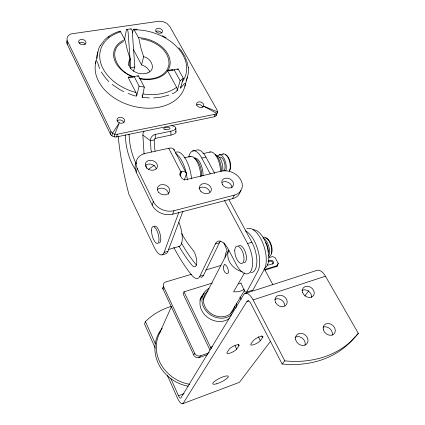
<?xml version="1.0" encoding="UTF-8"?>
<svg xmlns="http://www.w3.org/2000/svg" width="425" height="425" viewBox="0 0 425 425"><rect width="100%" height="100%" fill="white"/><g stroke="black" fill="none" stroke-linecap="round" stroke-linejoin="round"><path stroke-width="0.64" d="M97.097 58.411L97.198 55.091L98.738 48.763M188.45 71.129L188.137 74.338L184.87 86.302M149.34 97.963L142.269 97.304L142.173 95.359M67.187 44.094L67.596 41.326L67.065 39.541A9.653 6.657 12.4 0 1 71.14 33.904L158.196 21.335A9.063 6.109 17.3 0 1 166.929 23.465L169.777 26.44L217.079 110.027L217.515 111.844L215.895 115.956L214.157 116.827L116.689 136.887C114.304 137.323 111.578 136.319 110.404 134.119L67.187 44.094A9.616 6.651 12.3 0 1 66.783 40.566M184.604 83.311L180.551 88.097L180.614 86.859M128.918 65.801L130.204 58.889L127.367 50.171L124.977 39.998L120.498 31.487L120.11 31.158L119.643 31.498M95.476 63.83L97.745 51.861M124.472 39.892L126.342 30.239A2.38 0.85 80.8 0 1 127.287 29.723A2.38 0.85 80.8 0 1 128.106 32.252L130.709 67.66A134.544 53.991 76.7 0 0 130.321 68.866M142.269 97.304L144.33 87.168L138.423 75.841C134.938 75.57 131.84 78.917 128.387 77.18L128.281 77.6L135.936 92.507C139.363 99.222 131.591 94.302 128.185 93.558M133.96 76.755L132.94 76.399L132.855 76.813A28.873 20.193 16.2 0 1 113.953 57.885A28.873 20.193 16.2 0 1 124.838 39.69M110.404 134.119L110.983 131.458L67.596 41.326M111.897 135.841L112.482 133.184L119.313 122.825L114.793 134.204L114.198 136.855M116.689 136.887L117.295 134.242L215.018 114.267L216.761 113.401L203.58 106.149A3.703 2.678 20.3 0 0 199.553 101.846A3.703 2.678 20.3 0 0 197.455 106A3.703 2.678 20.3 0 0 203.58 106.149L217.515 111.844L215.895 115.956M132.387 32.916L133.455 29.256L137.148 29.229M149.669 71.437A11.905 8.457 16 0 0 141.583 64.913L143.618 56.727L140.893 48.057L138.794 38.149L133.748 29.176M136.579 96.193L139.113 86.126L134.162 76.574M172.173 93.702C175.121 92.783 178.872 90.695 176.609 87.332L167.604 70.826A28.873 20.193 16.2 0 0 164.762 49.709A28.873 20.193 16.2 0 0 138.587 37.634M240.55 190.501A15.141 11.746 24.1 0 1 232.608 198.645L172.693 214.2A15.73 12.623 19.4 0 1 152.203 205.163L136.207 172.205L137.211 168.491A15.523 12.075 17.4 0 1 145.419 153.372L168.72 148.267A7.597 3.915 -27.3 0 1 174.186 150.322M180.551 88.097L183.26 78.248L178.133 68.999C174.516 68.93 171.355 71.905 167.737 70.412L167.083 71.533A28.873 20.193 16.2 0 1 139.878 78.838M171.971 70.072L172.083 69.663L173.193 69.992M177.145 90.838L180.152 80.734L183.26 78.248M152.203 205.163L153.34 201.593L137.211 168.491M214.157 116.827L215.018 114.267M264.945 270.103L276.967 266.369L277.536 264.748M276.967 266.369L278.248 263.394L275.103 257.667L272.553 256.541L268.876 257.656M180.03 174.314L180.45 173.076M180.301 175.36L181.587 171.721L180.875 171.859L168.72 148.267M188.721 156.756L189.353 154.982A19.465 8.197 76.8 0 1 201.779 158.068L205.944 157.112L214.758 173.442M184.168 180.227L186.134 174.829A7.724 3.729 -27.3 0 0 180.901 171.854M172.693 214.2L173.979 210.694L234.255 195.165A15.242 11.783 24.1 0 0 240.81 179.918A15.242 11.783 24.1 0 0 221.197 171.195L186.155 179.632A3.703 2.89 20.5 0 1 181.358 177.512L180.195 175.259A3.697 2.879 20.3 0 1 181.587 171.721M118.123 136.069A158.525 63.931 76.8 0 0 128.881 194.209L154.142 247.148A17.414 6.173 74.7 0 0 164.119 252.376L178.76 212.532M162.01 254.846L165.771 253.783A17.377 6.242 74.8 0 0 167.907 251.308L182.915 211.273M186.208 80.458L187.388 77.456M171.424 306.335A72.951 66.002 35.7 0 0 145.44 321.518L144.495 323.892L155.252 348.107M191.771 274.183L165.745 281.977A4.229 3.655 22.3 0 0 163.609 286.678L162.828 288.596L193.768 354.976A1.472 0.409 -25.6 0 0 193.917 355.252M159.396 333.524L171.578 306.282M212.341 283.077L184.004 291.826L183.095 293.787L209.53 349.143A7.815 2.938 71.1 0 0 210.03 350.115M232.608 198.645L234.255 195.165M173.772 247.387A138.183 58.995 76.9 0 0 191.771 275.225A17.744 6.89 73.8 0 0 199.814 276.298L215.395 243.923L219.412 242.781A19.412 8.362 73.4 0 1 220.522 241.134M98.892 48.354L100.311 45.422M200.951 277.408A17.701 6.959 73.8 0 0 203.591 275.156L219.412 242.781M203.293 299.45L228.73 250.229M193.768 354.976L194.73 353.297L163.609 286.678M244.577 272.855L233.612 291.768A16.437 13.706 29.5 0 0 244.317 289.122M209.164 352.761L200.451 355.821L199.463 357.489L198.395 357.712M230.334 313.878L244.694 290.1M248.864 300.772L246.983 301.389L183.255 403.192A9.913 3.15 70.8 0 1 177.305 397.742L167.354 375.344M277.727 264.212L278.248 263.394M100.157 45.826L104.199 40.534M238.914 345.812A5.637 1.493 -26.4 0 0 235.583 345.249A5.637 1.493 -26.4 0 0 229.197 349.244L227.067 352.474A5.589 1.466 -26.4 0 0 230.408 352.973A5.589 1.466 -26.4 0 0 236.714 349.053L238.914 345.812L238.34 344.648M262.698 337.402A5.552 1.445 -26.9 0 0 259.638 336.775A5.552 1.445 -26.9 0 0 253.273 340.738L250.962 343.99A5.504 1.418 -26.9 0 0 254.038 344.558A5.504 1.418 -26.9 0 0 260.323 340.669L262.698 337.402L261.821 335.697M270.507 341.312L239.742 381.926A9.573 3.724 69.9 0 1 238.93 382.527L182.58 403.75M304.863 295.949L308.858 290.673M130.204 58.889C124.647 66.337 135.166 74.178 142.333 73.764A12.256 8.633 16.1 0 0 147.879 72.813M246.983 301.389A5.297 2.311 71.4 0 1 250.808 303.493L282.136 364.007L284.793 360.852A100.752 81.478 32.7 0 0 358.339 333.359L325.47 276.218A12.559 6.63 70.6 0 0 316.264 270.598L244.72 293.617M356.081 335.681L358.339 333.359M104.614 39.849C108.864 35.647 114.304 32.826 120.004 31.158M108.125 37.278L109.167 36.545M148.293 169.41L154.28 165.245M117.3 120.743L118.001 120.291A3.825 2.869 14.7 0 1 123.755 122.177M137.519 76.41L138.423 75.841M123.547 41.507C105.235 50.607 118.75 73.052 133.763 76.627M177.119 69.578L178.133 68.999M79.177 42.898L79.868 42.521A3.65 2.529 12.7 0 1 85.319 44.343M147.889 72.813C156.756 69.387 151.024 57.837 143.618 56.727M170.707 378.234L178.5 395.733L184.052 393.672M207.421 354.689L199.463 357.489A1.482 0.531 71.1 0 1 199.043 357.515M184.004 291.826L210.598 347.379L212.468 346.731M178.5 395.733A3.99 1.27 70.8 0 0 180.896 397.906L243.578 294.791A13.154 5.743 71.4 0 1 253.093 299.922L325.47 276.218M246.165 292.246L252.434 290.233M168.837 95.094L161.511 97.091L153.51 97.963M263.978 269.748L277.488 265.556M268.132 261.109L270.534 260.371A2.12 1.711 31.6 0 1 273.259 261.577A2.12 1.711 31.6 0 1 272.441 263.867L268.828 264.982A2.12 1.716 31.4 0 1 267.288 264.855M268.223 261.747L270.024 261.194A2.114 1.705 31.6 0 1 272.441 261.959A2.114 1.705 31.6 0 1 272.685 264.175M199.814 276.298L203.591 275.156M205.732 270.002L220.968 265.444M224.368 200.202L247.584 243.509L251.876 242.261A20.474 9.307 73.4 0 1 256.849 262.363A20.474 9.307 73.4 0 1 250.83 272.622M168.757 249.379L179.276 246.431M164.119 252.376L167.907 251.308M219.348 154.838L223.332 153.924M184.057 157.935L190.862 156.389M202.916 153.659L210.54 151.927M192.546 151.018L196.658 150.094A19.417 8.277 76.9 0 1 205.944 157.112M155.157 151.119A6.269 2.364 77.4 0 1 154.657 148.033L154.206 139.937A1.381 1.185 -55.9 0 1 155.385 138.375L170.999 135.07A8.978 3.193 -2.3 0 0 175.812 131.394M154.206 139.937L150.45 140.733L142.874 135.107A5.429 4.686 -56.2 0 1 144.096 131.182M151.428 151.938A6.279 2.343 77.4 0 1 150.923 148.846L150.45 140.733A5.53 4.733 -55.9 0 1 155.167 134.47L170.829 131.192A8.999 3.156 -2.3 0 0 175.822 128.387A8.999 3.156 -2.3 0 0 171.827 125.694M128.387 77.18L132.94 76.399M167.737 70.412L172.083 69.663M130.709 67.66L134.805 66.98L132.303 31.641A2.369 0.855 80.9 0 0 130.81 28.985M126.82 29.479L131.017 28.873M117.295 134.242C114.899 134.672 112.168 133.662 110.983 131.458M198.193 357.813L196.084 357.441L194.347 356.118M141.026 38.872C154.084 40.391 169.942 49.89 168.948 64.728C166.446 77.759 150.153 80.968 139.081 78.152M139.113 86.126L144.33 87.168M123.845 91.694L119.701 89.532L112.189 84.448M162.281 35.668L166.074 37.676M108.896 81.579L105.958 78.524L101.262 72.027M178.856 47.802L181.31 50.745M181.512 50.995L185.39 57.253M174.075 69.7L180.152 80.734M228.91 199.686L251.876 242.261M264.132 268.478L272.871 284.723M201.779 158.068L210.248 173.867M133.354 49.343L141.583 64.913M253.093 299.922L284.793 360.852M173.878 149.334L186.049 172.757M239.918 297.017L241.124 299.365M258.299 336.712L260.323 340.669M235.004 345.589L236.714 349.053M145.44 321.518L155.385 343.846M185.486 58.135L186.591 60.754M99.546 68.648L97.458 61.806M162.525 287.635L162.828 288.596A1.408 0.515 -25.2 0 0 163.508 288.942M186.814 61.28L187.085 62.209M187.223 62.677L188.328 67.862M216.58 113.502L216.644 114.405M142.874 135.107L144.075 154.047M155.167 134.47L155.385 138.375M170.829 131.192L170.999 135.07M175.822 128.371L175.977 132.223M188.371 67.437L188.493 70.699M211.4 348.649A3.347 1.259 71.1 0 1 210.598 347.379M229.25 318.564A18.068 15.502 30.1 0 1 205.163 315.265A18.068 15.502 30.1 0 1 204.383 293.043M200.685 298.387A17.983 15.459 30.2 0 1 202.938 295.418M200.451 355.821A4.425 3.958 32.9 0 1 194.73 353.297M199.792 300.374A18.02 15.491 30.2 0 1 202.874 295.518M188.195 386.187A37.676 33.835 31.8 0 1 160.661 330.315M161.032 329.811A37.676 33.835 31.8 0 1 162.212 328.334M189.667 384.28A37.065 33.24 31.8 0 1 160.905 330.815M231.731 314.627A17.813 15.236 30 0 1 206.332 311.196A17.813 15.236 30 0 1 208.919 288.341M236.321 303.275A17.813 15.236 30 0 1 235.875 308.125M234.759 306.101A16.272 13.919 30 0 1 212.224 314.314A16.272 13.919 30 0 1 208.053 290.689M355.172 336.611A99.902 81.117 32.8 0 1 282.136 364.007M323.228 327.107A6.566 5.323 40.9 0 1 329.938 328.791A6.566 5.323 40.9 0 1 332.191 335.251M301.814 290.472A6.354 5.127 36.4 0 1 308.598 291.252A6.354 5.127 36.4 0 1 311.461 297.473M295.088 337.365A6.662 5.541 40.6 0 1 302.403 338.263A6.662 5.541 40.6 0 1 305.012 345.27M274.816 299.423A6.444 5.328 35.5 0 1 281.308 299.885A6.444 5.328 35.5 0 1 284.686 305.618M215.948 155.619A9.605 4.298 77 0 1 221.064 160.193A9.605 4.298 77 0 1 222.721 170.441M219.624 157.271A7.188 3.246 77.1 0 1 224.432 162.488A7.188 3.246 77.1 0 1 223.688 170.935M217.951 155.906A9.584 4.33 77.1 0 1 224.124 158.653A9.584 4.33 77.1 0 1 225.818 170.977M225.324 154.785A8.41 3.852 77.1 0 1 230.153 161.755A8.41 3.852 77.1 0 1 229.325 170.653M222.572 154.296A9.562 4.367 77.1 0 1 228.836 159.258A9.562 4.367 77.1 0 1 229.335 171.121M173.979 210.694A15.842 12.665 19.4 0 1 153.34 201.593M145.393 165.463A6.205 4.845 17.4 0 1 151.773 164.406A6.205 4.845 17.4 0 1 156.283 168.991M136.207 172.205A15.417 12.038 17.4 0 1 136.212 162.791M198.99 188.631A6.178 4.861 22.5 0 1 205.179 187.494A6.178 4.861 22.5 0 1 209.817 192.132M157.356 189.688A6.301 5.02 18.8 0 1 164.321 188.716A6.301 5.02 18.8 0 1 168.491 194.145M222.211 182.33A6.093 4.728 24.1 0 1 228.677 182.66A6.093 4.728 24.1 0 1 231.954 187.871M179.934 175.445A1.626 0.786 -27.3 0 1 180.726 176.115M194.071 158.238A12.272 5.148 76.8 0 1 201.663 176.136M189.444 157.022A14.631 6.099 76.8 0 1 196.748 161.155A14.631 6.099 76.8 0 1 200.733 176.471M178.909 222.503A17.276 6.524 74.9 0 1 178.357 246.596M136.191 163.699A26.685 9.541 77.4 0 1 129.476 139.862A134.188 54.559 76.8 0 1 128.982 134.093M175.817 152.315A22.111 8.877 76.7 0 1 191.574 178.824M133.471 71.278A134.188 54.559 76.8 0 1 134.805 66.98M154.105 226.552A8.728 3.103 74.8 0 1 159.784 232.958A8.728 3.103 74.8 0 1 159.157 243.01M135.469 169.416A26.748 9.435 77.4 0 1 125.694 140.654A134.544 53.991 76.7 0 1 125.178 134.874M175.605 153.531A22.169 8.782 76.7 0 1 187.303 179.855M242.229 271.766A17.191 14.036 29.1 0 1 228.767 250.182M253.157 229.824A20.161 9.472 73.3 0 1 266.969 245.99A20.161 9.472 73.3 0 1 265.195 267.968M246.691 228.868A22.923 10.652 73.3 0 1 262.315 241.905A22.923 10.652 73.3 0 1 264.366 269.163L253.103 289.738A3.559 1.594 72 0 1 251.998 290.153M245.448 230.887A23.019 10.503 73.4 0 1 257.603 249.008A23.019 10.503 73.4 0 1 257.848 271.182L246.824 291.757A3.575 1.567 72.1 0 1 243.987 289.978L240.943 282.848A17.983 7.825 73 0 1 238.707 283.911M225.064 257.438A17.983 7.825 73 0 1 227.163 250.559L224.214 243.653A3.496 1.519 74 0 1 223.917 242.834M263.882 238.42A10.12 4.834 73.3 0 1 268.882 246.697A10.12 4.834 73.3 0 1 268.584 255.871M265.428 242.186A7.586 3.623 73.3 0 1 268.016 252.179M265.737 237.995A8.888 4.282 73.3 0 1 271.15 244.593A8.888 4.282 73.3 0 1 271.256 253.895M263.086 237.288A10.104 4.856 73.3 0 1 270.884 245.331A10.104 4.856 73.3 0 1 269.02 256.583M215.178 154.376A12.123 5.382 77 0 1 221.308 171.307M209.764 152.123A14.455 6.38 77 0 1 216.862 157.112A14.455 6.38 77 0 1 220.479 171.264M181.576 233.601A101.989 43.27 76.9 0 0 192.637 249.64A9.78 3.809 73.9 0 1 196.77 262.889A9.78 3.809 73.9 0 1 191.749 264.993A124.026 52.806 76.9 0 1 179.074 246.341M146.529 168.13A138.183 58.995 76.9 0 1 146.035 165.575M215.395 243.923A19.46 8.282 73.4 0 1 228.714 249.937L236.178 264.254A20.533 9.223 73.4 0 0 250.925 270.996A20.533 9.223 73.4 0 0 247.584 243.509M194.31 158.111A12.166 5.121 76.8 0 1 200.334 163.115A12.166 5.121 76.8 0 1 202.996 175.658M238.622 245.815A8.978 4.032 73.4 0 1 245.597 252.753A8.978 4.032 73.4 0 1 243.892 262.793M196.674 265.067A9.759 3.846 73.9 0 1 195.489 263.893A123.707 53.311 76.9 0 1 181.427 242.994M134.385 29.814A44.397 31.147 16.3 0 1 177.57 47.6A44.397 31.147 16.3 0 1 182.293 81.733M176.609 87.332A44.397 31.147 16.3 0 1 142.88 93.946M135.936 92.507A44.397 31.147 16.3 0 1 100.481 62.055A44.397 31.147 16.3 0 1 120.689 31.795M185.364 83.794A46.134 32.794 16.1 0 1 132.988 106.181A46.134 32.794 16.1 0 1 96.257 60.685M155.747 31.599A3.448 2.338 17.1 0 1 157.957 31.014L158.833 31.142A3.448 2.338 17.1 0 1 161.532 32.996M196.435 105.193A3.618 2.63 20.2 0 1 198.703 104.454L199.617 104.571A3.618 2.63 20.2 0 1 202.773 107.297M223.614 266.916C222.79 269.503 225.431 275.634 228.411 272.914C228.746 269.907 227.285 265.88 224.745 264.276L224.092 264.993L223.614 266.916M302.504 292.182A6.407 5.148 36.3 0 0 312.54 296.57A6.407 5.148 36.3 0 0 309.836 286.843A6.407 5.148 36.3 0 0 302.504 292.182M275.724 302.775A6.503 5.355 35.4 0 0 286.354 304.773A6.503 5.355 35.4 0 0 281.212 295.301A6.503 5.355 35.4 0 0 275.724 302.775M323.361 329.8A6.625 5.35 40.7 0 0 333.641 334.289A6.625 5.35 40.7 0 0 330.714 324.052A6.625 5.35 40.7 0 0 323.361 329.8M295.71 339.83A6.72 5.573 40.4 0 0 306.181 344.404A6.72 5.573 40.4 0 0 303.402 333.901A6.72 5.573 40.4 0 0 295.71 339.83M216.394 383.855A8.601 2.024 -26 0 0 228.283 376.624A8.601 2.024 -26 0 0 216.84 379.78A8.601 2.024 -26 0 0 216.394 383.855M222.365 184.445A6.136 4.744 24.1 0 0 232.613 186.602A6.136 4.744 24.1 0 0 228.018 178.256A6.136 4.744 24.1 0 0 222.365 184.445M146.529 167.811A6.247 4.861 17.4 0 0 157.048 167.79A6.247 4.861 17.4 0 0 150.445 160.299A6.247 4.861 17.4 0 0 146.529 167.811M200.781 191.261A6.221 4.877 22.5 0 0 211.071 191.144A6.221 4.877 22.5 0 0 204.255 183.558A6.221 4.877 22.5 0 0 200.781 191.261M158.663 192.376A6.343 5.036 18.8 0 0 169.309 192.254A6.343 5.036 18.8 0 0 162.547 184.53A6.343 5.036 18.8 0 0 158.663 192.376M151.497 230.663A8.739 3.087 74.8 0 0 157.186 243.504A8.739 3.087 74.8 0 0 157.069 230.929A8.739 3.087 74.8 0 0 151.497 230.663M234.775 250.479A9.005 4.016 73.4 0 0 241.448 263.527A9.005 4.016 73.4 0 0 241.968 250.458A9.005 4.016 73.4 0 0 234.775 250.479M165.091 129.455A3.161 1.11 -2.3 0 0 169.995 128.435A3.161 1.11 -2.3 0 0 165.452 127.527A3.161 1.11 -2.3 0 0 165.091 129.455M117.752 121.709A3.915 2.927 14.8 0 0 124.382 121.826A3.915 2.927 14.8 0 0 120.36 117.268A3.915 2.927 14.8 0 0 117.752 121.709M79.98 43.812A3.729 2.577 12.7 0 0 85.956 42.914A3.729 2.577 12.7 0 0 81.037 39.472A3.729 2.577 12.7 0 0 79.98 43.812M156.427 31.843A3.522 2.385 17.1 0 0 162.318 32.157A3.522 2.385 17.1 0 0 158.599 28.252A3.522 2.385 17.1 0 0 156.427 31.843"/></g></svg>
